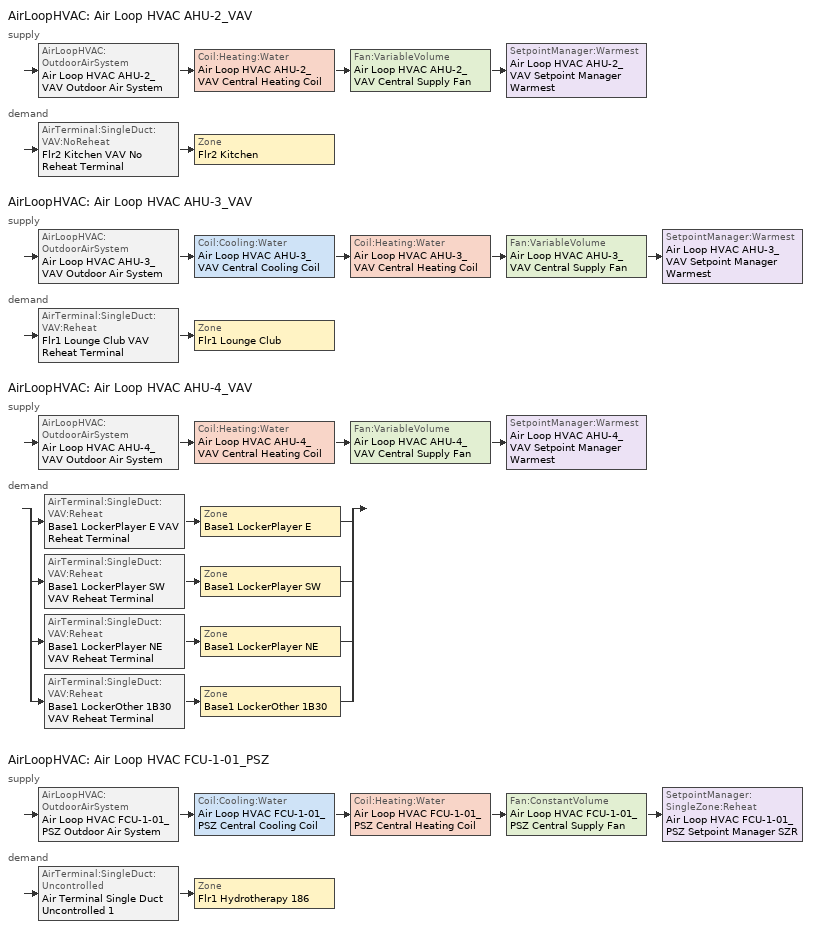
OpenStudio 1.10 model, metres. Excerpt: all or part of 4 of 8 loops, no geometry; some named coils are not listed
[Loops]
AirLoopHVAC 'Air Loop HVAC AHU-2_VAV'
 supply: AirLoopHVAC:OutdoorAirSystem 'Air Loop HVAC AHU-2_VAV Outdoor Air System' > Coil:Heating:Water 'Air Loop HVAC AHU-2_VAV Central Heating Coil' > Fan:VariableVolume 'Air Loop HVAC AHU-2_VAV Central Supply Fan' > SetpointManager:Warmest 'Air Loop HVAC AHU-2_VAV Setpoint Manager Warmest'
 demand: AirTerminal:SingleDuct:VAV:NoReheat 'Flr2 Kitchen VAV No Reheat Terminal' > Zone 'Flr2 Kitchen'
AirLoopHVAC 'Air Loop HVAC AHU-3_VAV'
 supply: AirLoopHVAC:OutdoorAirSystem 'Air Loop HVAC AHU-3_VAV Outdoor Air System' > Coil:Cooling:Water 'Air Loop HVAC AHU-3_VAV Central Cooling Coil' > Coil:Heating:Water 'Air Loop HVAC AHU-3_VAV Central Heating Coil' > Fan:VariableVolume 'Air Loop HVAC AHU-3_VAV Central Supply Fan' > SetpointManager:Warmest 'Air Loop HVAC AHU-3_VAV Setpoint Manager Warmest'
 demand: AirTerminal:SingleDuct:VAV:Reheat 'Flr1 Lounge Club VAV Reheat Terminal' > Zone 'Flr1 Lounge Club'
AirLoopHVAC 'Air Loop HVAC AHU-4_VAV'
 supply: AirLoopHVAC:OutdoorAirSystem 'Air Loop HVAC AHU-4_VAV Outdoor Air System' > Coil:Heating:Water 'Air Loop HVAC AHU-4_VAV Central Heating Coil' > Fan:VariableVolume 'Air Loop HVAC AHU-4_VAV Central Supply Fan' > SetpointManager:Warmest 'Air Loop HVAC AHU-4_VAV Setpoint Manager Warmest'
 demand: split
  | AirTerminal:SingleDuct:VAV:Reheat 'Base1 LockerPlayer E VAV Reheat Terminal' > Zone 'Base1 LockerPlayer E'
  | AirTerminal:SingleDuct:VAV:Reheat 'Base1 LockerPlayer SW VAV Reheat Terminal' > Zone 'Base1 LockerPlayer SW'
  | AirTerminal:SingleDuct:VAV:Reheat 'Base1 LockerPlayer NE VAV Reheat Terminal' > Zone 'Base1 LockerPlayer NE'
  | AirTerminal:SingleDuct:VAV:Reheat 'Base1 LockerOther 1B30 VAV Reheat Terminal' > Zone 'Base1 LockerOther 1B30'
AirLoopHVAC 'Air Loop HVAC FCU-1-01_PSZ'
 supply: AirLoopHVAC:OutdoorAirSystem 'Air Loop HVAC FCU-1-01_PSZ Outdoor Air System' > Coil:Cooling:Water 'Air Loop HVAC FCU-1-01_PSZ Central Cooling Coil' > Coil:Heating:Water 'Air Loop HVAC FCU-1-01_PSZ Central Heating Coil' > Fan:ConstantVolume 'Air Loop HVAC FCU-1-01_PSZ Central Supply Fan' > SetpointManager:SingleZone:Reheat 'Air Loop HVAC FCU-1-01_PSZ Setpoint Manager SZR'
 demand: AirTerminal:SingleDuct:Uncontrolled 'Air Terminal Single Duct Uncontrolled 1' > Zone 'Flr1 Hydrotherapy 186'
[Sizing:Zone] Zone Cooling Design Supply Air Temperature {C}=12.78; Zone Heating Design Supply Air Temperature {C}=32.22; Zone Cooling Design Supply Air Humidity Ratio {kg-H2O/kg-air}=0.0085; Zone Heating Design Supply Air Humidity Ratio {kg-H2O/kg-air}=0.008; Cooling Design Air Flow Method=DesignDay; Heating Design Air Flow Method=DesignDay
Base1 LockerOther 1B30; Base1 LockerPlayer E; Base1 LockerPlayer SW; Flr1 Lounge Club; Flr1 Hydrotherapy 186; Base1 LockerPlayer NE; Flr2 Kitchen
[Zone equipment]
Base1 LockerOther 1B30: Base1 LockerOther 1B30 VAV Reheat Terminal
Base1 LockerPlayer E: Base1 LockerPlayer E VAV Reheat Terminal
Base1 LockerPlayer SW: Base1 LockerPlayer SW VAV Reheat Terminal
Flr1 Lounge Club: Flr1 Lounge Club VAV Reheat Terminal
Flr1 Hydrotherapy 186: Air Terminal Single Duct Uncontrolled 1
Base1 LockerPlayer NE: Base1 LockerPlayer NE VAV Reheat Terminal
Flr2 Kitchen: Flr2 Kitchen VAV No Reheat Terminal, Flr2 Kitchen Unit Heater
[AirLoopHVAC]
Name | Availability Schedule | Design Supply Air Flow Rate {m3/s} | Availability Manager
Air Loop HVAC AHU-2_VAV | Dal_Ward FoodService HVAC Schedule | 7.62195
Air Loop HVAC AHU-3_VAV | Dal_Ward HVAC Schedule | 6.65446 | Availability Manager Night Cycle 3
Air Loop HVAC AHU-4_VAV | Dal_Ward HVAC Schedule | 5.01208 | Availability Manager Night Cycle 4
Air Loop HVAC FCU-1-01_PSZ | Dal_Ward AquaticTherapy HVAC Schedule | AutoSize | Availability Manager Night Cycle 5
[AvailabilityManager:NightCycle] Control Type=CycleOnAny
Availability Manager Night Cycle 3; Availability Manager Night Cycle 4; Availability Manager Night Cycle 5
[Sizing:System] Type of Load to Size On=Sensible; Design Outdoor Air Flow Rate {m3/s}=Autosize; Preheat Design Temperature {C}=7; Preheat Design Humidity Ratio {kg-H2O/kg-Air}=0.008; Precool Design Temperature {C}=12.8; Precool Design Humidity Ratio {kg-H2O/kg-Air}=0.008; Sizing Option=NonCoincident; 100% Outdoor Air in Cooling=No; 100% Outdoor Air in Heating=No; Central Cooling Design Supply Air Humidity Ratio {kg-H2O/kg-Air}=0.0085; Central Heating Design Supply Air Humidity Ratio {kg-H2O/kg-Air}=0.008; Cooling Design Air Flow Method=DesignDay; Cooling Design Air Flow Rate {m3/s}=0; Heating Design Air Flow Method=DesignDay; Heating Design Air Flow Rate {m3/s}=0; System Outdoor Air Method=ZoneSum; Zone Maximum Outdoor Air Fraction=1; Cooling Supply Air Flow Rate Per Floor Area {m3/s-m2}=0.00996765; Cooling Fraction of Autosized Cooling Supply Air Flow Rate=1; Cooling Supply Air Flow Rate Per Unit Cooling Capacity {m3/s-W}=3.94755e-05; Heating Supply Air Flow Rate Per Floor Area {m3/s-m2}=0.00996765; Heating Fraction of Autosized Heating Supply Air Flow Rate=1; Heating Fraction of Autosized Cooling Supply Air Flow Rate=1; Heating Supply Air Flow Rate Per Unit Heating Capacity {m3/s-W}=3.15882e-05; Cooling Design Capacity Method=CoolingDesignCapacity; Cooling Design Capacity {W}=Autosize; Cooling Design Capacity Per Floor Area {W/m2}=234.7; Fraction of Autosized Cooling Design Capacity=1; Heating Design Capacity Method=HeatingDesignCapacity; Heating Design Capacity {W}=Autosize; Heating Design Capacity Per Floor Area {W/m2}=157; Fraction of Autosized Heating Design Capacity=1; Central Cooling Capacity Control Method=OnOff
Name | Minimum System Air Flow Ratio | Central Cooling Design Supply Air Temperature {C} | Central Heating Design Supply Air Temperature {C}
Air Loop HVAC AHU-2_VAV; Air Loop HVAC AHU-3_VAV; Air Loop HVAC AHU-4_VAV | 0.3 | 12.7778 | 12.7778
Air Loop HVAC FCU-1-01_PSZ | 1 | 10 | 37.7778
[Fan:VariableVolume] Availability Schedule=Always On Discrete; Fan Power Minimum Flow Rate Input Method=FixedFlowRate; Fan Power Minimum Flow Fraction=0; Fan Power Minimum Air Flow Rate {m3/s}=0; Motor Efficiency=0.9; Motor In Airstream Fraction=1; Fan Power Coefficient 1=0.0013; Fan Power Coefficient 2=0.147; Fan Power Coefficient 3=0.9506; Fan Power Coefficient 4=-0.0998; Fan Power Coefficient 5=0
Name | Fan Efficiency | Pressure Rise {Pa} | Maximum Flow Rate {m3/s}
Air Loop HVAC AHU-2_VAV Central Supply Fan | 0.56 | 797 | 7.62195
Air Loop HVAC AHU-3_VAV Central Supply Fan | 0.47 | 1171 | 6.65446
Air Loop HVAC AHU-4_VAV Central Supply Fan | 0.45 | 999 | 5.01208
[Controller:OutdoorAir] Minimum Outdoor Air Flow Rate {m3/s}=autosize; Economizer Control Action Type=ModulateFlow; Economizer Maximum Limit Enthalpy {J/kg}=64000; Economizer Minimum Limit Dry-Bulb Temperature {C}=-100; Lockout Type=NoLockout; Minimum Limit Type=FixedMinimum; High Humidity Control=No
Name | Maximum Outdoor Air Flow Rate {m3/s} | Economizer Control Type | Economizer Maximum Limit Dry-Bulb Temperature {C} | Minimum Outdoor Air Schedule | Controller Mechanical Ventilation | Heat Recovery Bypass Control Type
Air Loop HVAC AHU-2_VAV Outdoor Air Controller | 7.62195 | FixedDryBulb | 100 | Dal_Ward FoodService Ventilation Schedule | Controller Mechanical Ventilation 2 | BypassWhenWithinEconomizerLimits
Air Loop HVAC AHU-3_VAV Outdoor Air Controller | 6.65446 | FixedDryBulb | 100 | Dal_Ward HVAC Schedule | Controller Mechanical Ventilation 3 | BypassWhenWithinEconomizerLimits
Air Loop HVAC AHU-4_VAV Outdoor Air Controller | 5.01208 | FixedDryBulb | 100 | Dal_Ward HVAC Schedule | Controller Mechanical Ventilation 4 | BypassWhenOAFlowGreaterThanMinimum
Air Loop HVAC FCU-1-01_PSZ Outdoor Air Controller | 0.471947 | NoEconomizer | 28 | Dal_Ward AquaticTherapy HVAC Schedule | Controller Mechanical Ventilation 5 | BypassWhenWithinEconomizerLimits
[Controller:MechanicalVentilation] System Outdoor Air Method=ZoneSum
Name | Availability Schedule
Controller Mechanical Ventilation 2 | Dal_Ward FoodService Ventilation Schedule
Controller Mechanical Ventilation 3; Controller Mechanical Ventilation 4 | Dal_Ward HVAC Schedule
Controller Mechanical Ventilation 5 | Dal_Ward AquaticTherapy HVAC Schedule
[AirLoopHVAC:OutdoorAirSystem]
Name | Controller
Air Loop HVAC AHU-2_VAV Outdoor Air System | Air Loop HVAC AHU-2_VAV Outdoor Air Controller
Air Loop HVAC AHU-3_VAV Outdoor Air System | Air Loop HVAC AHU-3_VAV Outdoor Air Controller
Air Loop HVAC AHU-4_VAV Outdoor Air System | Air Loop HVAC AHU-4_VAV Outdoor Air Controller
Air Loop HVAC FCU-1-01_PSZ Outdoor Air System | Air Loop HVAC FCU-1-01_PSZ Outdoor Air Controller
[SetpointManager:Warmest] Control Variable=Temperature; Minimum Setpoint Temperature {C}=12.7778; Maximum Setpoint Temperature {C}=18.3333; Strategy=MaximumTemperature
Air Loop HVAC AHU-2_VAV Setpoint Manager Warmest; Air Loop HVAC AHU-3_VAV Setpoint Manager Warmest; Air Loop HVAC AHU-4_VAV Setpoint Manager Warmest
[Fan:ConstantVolume]
Air Loop HVAC FCU-1-01_PSZ Central Supply Fan: Availability Schedule=Always On Discrete; Fan Efficiency=0.5; Pressure Rise {Pa}=426.5; Maximum Flow Rate {m3/s}=0.471947; Motor Efficiency=0.9; Motor In Airstream Fraction=1
[SetpointManager:SingleZone:Reheat]
Air Loop HVAC FCU-1-01_PSZ Setpoint Manager SZR: Minimum Supply Air Temperature {C}=-99; Maximum Supply Air Temperature {C}=99; Control Zone=Flr1 Hydrotherapy 186
[AirTerminal:SingleDuct:VAV:Reheat] Availability Schedule=Always On Discrete; Zone Minimum Air Flow Input Method=Constant; Fixed Minimum Air Flow Rate {m3/s}=0; Maximum Hot Water or Steam Flow Rate {m3/s}=Autocalculate; Minimum Hot Water or Steam Flow Rate {m3/s}=0; Convergence Tolerance=0.001; Damper Heating Action=Reverse; Maximum Reheat Air Temperature {C}=35; Control For Outdoor Air=No
Name | Maximum Air Flow Rate {m3/s} | Constant Minimum Air Flow Fraction | Reheat Coil
Flr1 Lounge Club VAV Reheat Terminal | 7.03202 | 0.3 | Flr1 Lounge Club VAV Reheat Terminal Heating Coil
Base1 LockerPlayer E VAV Reheat Terminal | 0.589934 | 0.3 | Base1 LockerPlayer E VAV Reheat Terminal Heating Coil
Base1 LockerPlayer SW VAV Reheat Terminal | 1.8406 | 0.6 | Base1 LockerPlayer SW VAV Reheat Terminal Heating Coil
Base1 LockerPlayer NE VAV Reheat Terminal | 0.943895 | 0.3 | Base1 LockerPlayer NE VAV Reheat Terminal Heating Coil
Base1 LockerOther 1B30 VAV Reheat Terminal | 0.330363 | 0.5 | Base1 LockerOther 1B30 VAV Reheat Terminal Heating Coil
[AirTerminal:SingleDuct:VAV:NoReheat]
Flr2 Kitchen VAV No Reheat Terminal: Availability Schedule=Always On Discrete; Maximum Air Flow Rate {m3/s}=7.43317; Zone Minimum Air Flow Input Method=Scheduled; Constant Minimum Air Flow Fraction=1; Minimum Air Flow Fraction Schedule=Dal_Ward FoodService Ventilation Schedule; Control For Outdoor Air=No
[AirTerminal:SingleDuct:Uncontrolled]
Air Terminal Single Duct Uncontrolled 1: Availability Schedule=Always On Discrete; Maximum Air Flow Rate {m3/s}=0.141584
[Schedule:Ruleset]
Name | Default Day Schedule | Summer Design Day Schedule | Winter Design Day Schedule
Dal_Ward FoodService HVAC Schedule | Dal_Ward FoodService HVAC Schedule OnDays | Dal_Ward FoodService HVAC Schedule Summer Design Day | Dal_Ward FoodService HVAC Schedule Winter Design Day
Dal_Ward FoodService Ventilation Schedule | Dal_Ward FoodService Ventilation Schedule OnDays | Dal_Ward FoodService Ventilation Schedule Summer Design Day | Dal_Ward FoodService Ventilation Schedule Winter Design Day
Dal_Ward AquaticTherapy HVAC Schedule | Dal_Ward AquaticTherapy HVAC Schedule AllDays | Dal_Ward AquaticTherapy HVAC Schedule Summer Design Day | Dal_Ward AquaticTherapy HVAC Schedule Winter Design Day
Dal_Ward HVAC Schedule | Dal_Ward HVAC Schedule OnDays | Dal_Ward HVAC Schedule Summer Design Day | Dal_Ward HVAC Schedule Winter Design Day
[Schedule:Day]
Dal_Ward FoodService HVAC Schedule OnDays: 7, 0, 0, 18, 0, 1, 24, 0, 0
Dal_Ward FoodService HVAC Schedule Winter Design Day; Dal_Ward FoodService HVAC Schedule Summer Design Day; Dal_Ward FoodService Ventilation Schedule Winter Design Day; Dal_Ward FoodService Ventilation Schedule Summer Design Day; Dal_Ward AquaticTherapy HVAC Schedule AllDays; Dal_Ward AquaticTherapy HVAC Schedule Winter Design Day; Dal_Ward AquaticTherapy HVAC Schedule Summer Design Day: 24, 0, 1
Dal_Ward FoodService HVAC Schedule Saturday: 7, 0, 0, 14, 0, 1, 24, 0, 0
Dal_Ward FoodService HVAC Schedule Sunday; Dal_Ward FoodService Ventilation Schedule Sunday; Dal_Ward HVAC Schedule Sunday: 24, 0, 0
Dal_Ward FoodService Ventilation Schedule OnDays: 7, 0, 0, 10, 0, 1, 11, 0, 0.143, 13, 0, 1, 15, 0, 0.143, 18, 0, 1, 24, 0, 0
Dal_Ward FoodService Ventilation Schedule Saturday: 7, 0, 0, 10, 0, 1, 11, 0, 0.143, 14, 0, 1, 24, 0, 0
Dal_Ward HVAC Schedule OnDays; Dal_Ward HVAC Schedule Winter Design Day; Dal_Ward HVAC Schedule Summer Design Day: 6, 0, 0, 24, 0, 1
[Schedule:Rule] Date Specification Type=DateRange; Start Month=1; Start Day=1; End Month=12; End Day=31
Name | Schedule Ruleset | Rule Order | Day Schedule | Apply Saturday | Apply Sunday
Dal_Ward FoodService HVAC Schedule Saturday Rule | Dal_Ward FoodService HVAC Schedule | 1 | Dal_Ward FoodService HVAC Schedule Saturday | Yes
Dal_Ward FoodService HVAC Schedule Sunday Rule | Dal_Ward FoodService HVAC Schedule | 0 | Dal_Ward FoodService HVAC Schedule Sunday |  | Yes
Dal_Ward FoodService Ventilation Schedule Saturday Rule | Dal_Ward FoodService Ventilation Schedule | 1 | Dal_Ward FoodService Ventilation Schedule Saturday | Yes
Dal_Ward FoodService Ventilation Schedule Sunday Rule | Dal_Ward FoodService Ventilation Schedule | 0 | Dal_Ward FoodService Ventilation Schedule Sunday |  | Yes
Dal_Ward HVAC Schedule Sunday Rule | Dal_Ward HVAC Schedule | 0 | Dal_Ward HVAC Schedule Sunday |  | Yes
[Schedule:Constant]
Always On Discrete: Value=1
